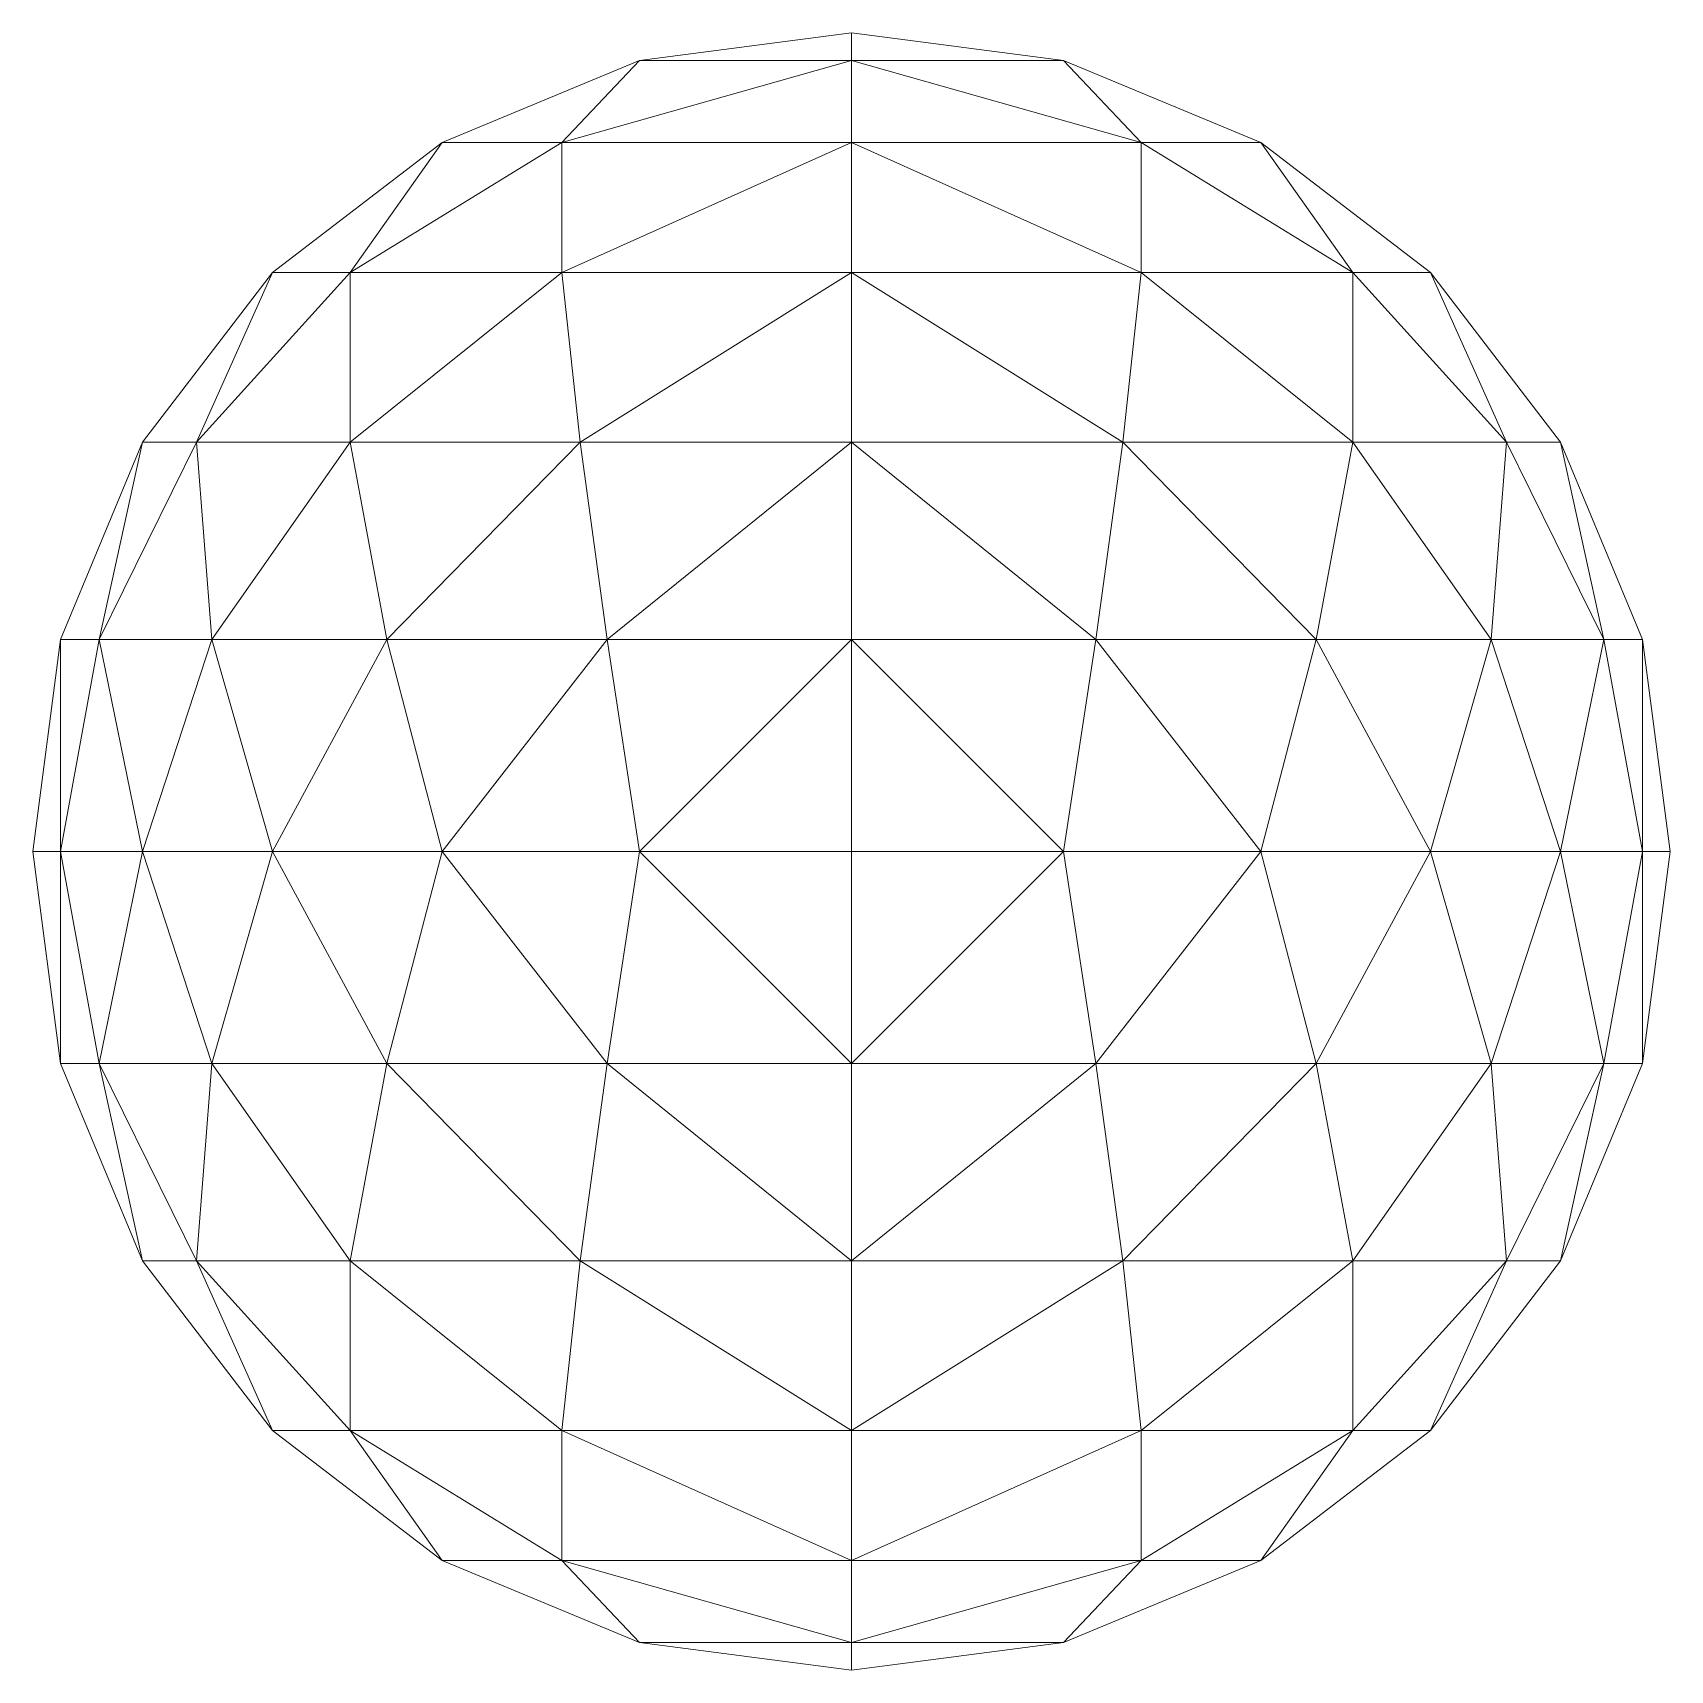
# Model space of a CAD drawing. Header units: millimetres. Extents: x 25.2 to 37.8, y 6.5 to 19.
import ezdxf

# ---------------------------------------------------------------- set-up
doc = ezdxf.new("R2010")
doc.units = ezdxf.units.MM
doc.header["$LTSCALE"] = 50
doc.layers.add('None', color=7, linetype='Continuous', lineweight=5)

msp = doc.modelspace()

# ---------------------------------------------------------------- linework, layer by layer
at = {"layer": 'None', "color": 7, "linetype": 'Continuous', "lineweight": 5, "transparency": 33554687}
for points in [[(31.5, 18.787, -5.618), (29.882, 18.787, -4), (31.5, 19, -4)], [(29.882, 18.787, -4), (31.5, 18.787, -2.382), (31.5, 19, -4)], [(33.118, 18.787, -4), (31.5, 18.787, -5.618), (31.5, 19, -4)], [(31.5, 18.787, -2.382), (33.118, 18.787, -4), (31.5, 19, -4)], [(29.29, 18.163, -6.21), (28.375, 18.163, -4), (29.882, 18.787, -4)], [(28.375, 18.163, -4), (29.29, 18.163, -1.79), (29.882, 18.787, -4)], [(31.5, 18.163, -7.125), (29.29, 18.163, -6.21), (31.5, 18.787, -5.618)], [(31.5, 18.787, -5.618), (29.29, 18.163, -6.21), (29.882, 18.787, -4)], [(29.882, 18.787, -4), (29.29, 18.163, -1.79), (31.5, 18.787, -2.382)], [(29.29, 18.163, -1.79), (31.5, 18.163, -0.875), (31.5, 18.787, -2.382)], [(33.71, 18.163, -6.21), (31.5, 18.163, -7.125), (31.5, 18.787, -5.618)], [(33.118, 18.787, -4), (33.71, 18.163, -6.21), (31.5, 18.787, -5.618)], [(31.5, 18.787, -2.382), (33.71, 18.163, -1.79), (33.118, 18.787, -4)], [(31.5, 18.163, -0.875), (33.71, 18.163, -1.79), (31.5, 18.787, -2.382)], [(34.625, 18.163, -4), (33.71, 18.163, -6.21), (33.118, 18.787, -4)], [(33.71, 18.163, -1.79), (34.625, 18.163, -4), (33.118, 18.787, -4)], [(27.673, 17.169, -6.21), (27.081, 17.169, -4), (28.375, 18.163, -4)], [(27.081, 17.169, -4), (27.673, 17.169, -1.79), (28.375, 18.163, -4)], [(29.29, 17.169, -7.827), (27.673, 17.169, -6.21), (29.29, 18.163, -6.21)], [(29.29, 18.163, -6.21), (27.673, 17.169, -6.21), (28.375, 18.163, -4)], [(28.375, 18.163, -4), (27.673, 17.169, -1.79), (29.29, 18.163, -1.79)], [(27.673, 17.169, -1.79), (29.29, 17.169, -0.173), (29.29, 18.163, -1.79)], [(31.5, 17.169, -8.419), (29.29, 17.169, -7.827), (31.5, 18.163, -7.125)], [(31.5, 18.163, -7.125), (29.29, 17.169, -7.827), (29.29, 18.163, -6.21)], [(29.29, 18.163, -1.79), (29.29, 17.169, -0.173), (31.5, 18.163, -0.875)], [(29.29, 17.169, -0.173), (31.5, 17.169, 0.419), (31.5, 18.163, -0.875)], [(33.71, 17.169, -7.827), (31.5, 17.169, -8.419), (31.5, 18.163, -7.125)], [(33.71, 18.163, -6.21), (33.71, 17.169, -7.827), (31.5, 18.163, -7.125)], [(31.5, 18.163, -0.875), (33.71, 17.169, -0.173), (33.71, 18.163, -1.79)], [(31.5, 17.169, 0.419), (33.71, 17.169, -0.173), (31.5, 18.163, -0.875)], [(35.327, 17.169, -6.21), (33.71, 17.169, -7.827), (33.71, 18.163, -6.21)], [(34.625, 18.163, -4), (35.327, 17.169, -6.21), (33.71, 18.163, -6.21)], [(33.71, 18.163, -1.79), (35.327, 17.169, -1.79), (34.625, 18.163, -4)], [(33.71, 17.169, -0.173), (35.327, 17.169, -1.79), (33.71, 18.163, -1.79)], [(35.919, 17.169, -4), (35.327, 17.169, -6.21), (34.625, 18.163, -4)], [(35.327, 17.169, -1.79), (35.919, 17.169, -4), (34.625, 18.163, -4)], [(26.499, 15.875, -6.071), (26.087, 15.875, -4), (27.081, 17.169, -4)], [(26.087, 15.875, -4), (26.499, 15.875, -1.929), (27.081, 17.169, -4)], [(27.673, 15.875, -7.827), (26.499, 15.875, -6.071), (27.673, 17.169, -6.21)], [(27.673, 17.169, -6.21), (26.499, 15.875, -6.071), (27.081, 17.169, -4)], [(27.081, 17.169, -4), (26.499, 15.875, -1.929), (27.673, 17.169, -1.79)], [(26.499, 15.875, -1.929), (27.673, 15.875, -0.173), (27.673, 17.169, -1.79)], [(29.429, 15.875, -9.001), (27.673, 15.875, -7.827), (29.29, 17.169, -7.827)], [(29.29, 17.169, -7.827), (27.673, 15.875, -7.827), (27.673, 17.169, -6.21)], [(27.673, 17.169, -1.79), (27.673, 15.875, -0.173), (29.29, 17.169, -0.173)], [(27.673, 15.875, -0.173), (29.429, 15.875, 1.001), (29.29, 17.169, -0.173)], [(31.5, 17.169, -8.419), (29.429, 15.875, -9.001), (29.29, 17.169, -7.827)], [(29.29, 17.169, -0.173), (29.429, 15.875, 1.001), (31.5, 17.169, 0.419)], [(31.5, 15.875, -9.413), (29.429, 15.875, -9.001), (31.5, 17.169, -8.419)], [(29.429, 15.875, 1.001), (31.5, 15.875, 1.413), (31.5, 17.169, 0.419)], [(33.571, 15.875, -9.001), (31.5, 15.875, -9.413), (31.5, 17.169, -8.419)], [(33.71, 17.169, -7.827), (33.571, 15.875, -9.001), (31.5, 17.169, -8.419)], [(31.5, 17.169, 0.419), (33.571, 15.875, 1.001), (33.71, 17.169, -0.173)], [(31.5, 15.875, 1.413), (33.571, 15.875, 1.001), (31.5, 17.169, 0.419)], [(35.327, 15.875, -7.827), (33.571, 15.875, -9.001), (33.71, 17.169, -7.827)], [(33.571, 15.875, 1.001), (35.327, 15.875, -0.173), (33.71, 17.169, -0.173)], [(35.327, 17.169, -6.21), (35.327, 15.875, -7.827), (33.71, 17.169, -7.827)], [(33.71, 17.169, -0.173), (35.327, 15.875, -0.173), (35.327, 17.169, -1.79)], [(36.501, 15.875, -6.071), (35.327, 15.875, -7.827), (35.327, 17.169, -6.21)], [(35.919, 17.169, -4), (36.501, 15.875, -6.071), (35.327, 17.169, -6.21)], [(35.327, 17.169, -1.79), (36.501, 15.875, -1.929), (35.919, 17.169, -4)], [(35.327, 15.875, -0.173), (36.501, 15.875, -1.929), (35.327, 17.169, -1.79)], [(36.913, 15.875, -4), (36.501, 15.875, -6.071), (35.919, 17.169, -4)], [(36.501, 15.875, -1.929), (36.913, 15.875, -4), (35.919, 17.169, -4)], [(25.758, 14.368, -5.866), (25.463, 14.368, -4), (26.087, 15.875, -4)], [(25.463, 14.368, -4), (25.758, 14.368, -2.134), (26.087, 15.875, -4)], [(26.616, 14.368, -7.548), (25.758, 14.368, -5.866), (26.499, 15.875, -6.071)], [(26.499, 15.875, -6.071), (25.758, 14.368, -5.866), (26.087, 15.875, -4)], [(26.087, 15.875, -4), (25.758, 14.368, -2.134), (26.499, 15.875, -1.929)], [(25.758, 14.368, -2.134), (26.616, 14.368, -0.452), (26.499, 15.875, -1.929)], [(27.673, 15.875, -7.827), (26.616, 14.368, -7.548), (26.499, 15.875, -6.071)], [(26.499, 15.875, -1.929), (26.616, 14.368, -0.452), (27.673, 15.875, -0.173)], [(27.952, 14.368, -8.884), (26.616, 14.368, -7.548), (27.673, 15.875, -7.827)], [(26.616, 14.368, -0.452), (27.952, 14.368, 0.884), (27.673, 15.875, -0.173)], [(29.429, 15.875, -9.001), (27.952, 14.368, -8.884), (27.673, 15.875, -7.827)], [(27.673, 15.875, -0.173), (27.952, 14.368, 0.884), (29.429, 15.875, 1.001)], [(29.634, 14.368, -9.742), (27.952, 14.368, -8.884), (29.429, 15.875, -9.001)], [(27.952, 14.368, 0.884), (29.634, 14.368, 1.742), (29.429, 15.875, 1.001)], [(31.5, 15.875, -9.413), (29.634, 14.368, -9.742), (29.429, 15.875, -9.001)], [(29.429, 15.875, 1.001), (29.634, 14.368, 1.742), (31.5, 15.875, 1.413)], [(31.5, 14.368, -10.037), (29.634, 14.368, -9.742), (31.5, 15.875, -9.413)], [(29.634, 14.368, 1.742), (31.5, 14.368, 2.037), (31.5, 15.875, 1.413)], [(33.366, 14.368, -9.742), (31.5, 14.368, -10.037), (31.5, 15.875, -9.413)], [(33.571, 15.875, -9.001), (33.366, 14.368, -9.742), (31.5, 15.875, -9.413)], [(31.5, 15.875, 1.413), (33.366, 14.368, 1.742), (33.571, 15.875, 1.001)], [(31.5, 14.368, 2.037), (33.366, 14.368, 1.742), (31.5, 15.875, 1.413)], [(35.048, 14.368, -8.884), (33.366, 14.368, -9.742), (33.571, 15.875, -9.001)], [(33.366, 14.368, 1.742), (35.048, 14.368, 0.884), (33.571, 15.875, 1.001)], [(35.327, 15.875, -7.827), (35.048, 14.368, -8.884), (33.571, 15.875, -9.001)], [(33.571, 15.875, 1.001), (35.048, 14.368, 0.884), (35.327, 15.875, -0.173)], [(36.384, 14.368, -7.548), (35.048, 14.368, -8.884), (35.327, 15.875, -7.827)], [(35.048, 14.368, 0.884), (36.384, 14.368, -0.452), (35.327, 15.875, -0.173)], [(36.501, 15.875, -6.071), (36.384, 14.368, -7.548), (35.327, 15.875, -7.827)], [(35.327, 15.875, -0.173), (36.384, 14.368, -0.452), (36.501, 15.875, -1.929)], [(37.242, 14.368, -5.866), (36.384, 14.368, -7.548), (36.501, 15.875, -6.071)], [(36.384, 14.368, -0.452), (37.242, 14.368, -2.134), (36.501, 15.875, -1.929)], [(36.913, 15.875, -4), (37.242, 14.368, -5.866), (36.501, 15.875, -6.071)], [(36.501, 15.875, -1.929), (37.242, 14.368, -2.134), (36.913, 15.875, -4)], [(37.537, 14.368, -4), (37.242, 14.368, -5.866), (36.913, 15.875, -4)], [(37.242, 14.368, -2.134), (37.537, 14.368, -4), (36.913, 15.875, -4)], [(25.463, 12.75, -5.618), (25.25, 12.75, -4), (25.463, 14.368, -4)], [(25.25, 12.75, -4), (25.463, 12.75, -2.382), (25.463, 14.368, -4)], [(26.087, 12.75, -7.125), (25.463, 12.75, -5.618), (25.758, 14.368, -5.866)], [(25.758, 14.368, -5.866), (25.463, 12.75, -5.618), (25.463, 14.368, -4)], [(25.463, 14.368, -4), (25.463, 12.75, -2.382), (25.758, 14.368, -2.134)], [(25.463, 12.75, -2.382), (26.087, 12.75, -0.875), (25.758, 14.368, -2.134)], [(26.616, 14.368, -7.548), (26.087, 12.75, -7.125), (25.758, 14.368, -5.866)], [(25.758, 14.368, -2.134), (26.087, 12.75, -0.875), (26.616, 14.368, -0.452)], [(27.081, 12.75, -8.419), (26.087, 12.75, -7.125), (26.616, 14.368, -7.548)], [(26.087, 12.75, -0.875), (27.081, 12.75, 0.419), (26.616, 14.368, -0.452)], [(27.952, 14.368, -8.884), (27.081, 12.75, -8.419), (26.616, 14.368, -7.548)], [(26.616, 14.368, -0.452), (27.081, 12.75, 0.419), (27.952, 14.368, 0.884)], [(28.375, 12.75, -9.413), (27.081, 12.75, -8.419), (27.952, 14.368, -8.884)], [(27.081, 12.75, 0.419), (28.375, 12.75, 1.413), (27.952, 14.368, 0.884)], [(29.634, 14.368, -9.742), (28.375, 12.75, -9.413), (27.952, 14.368, -8.884)], [(27.952, 14.368, 0.884), (28.375, 12.75, 1.413), (29.634, 14.368, 1.742)], [(29.882, 12.75, -10.037), (28.375, 12.75, -9.413), (29.634, 14.368, -9.742)], [(28.375, 12.75, 1.413), (29.882, 12.75, 2.037), (29.634, 14.368, 1.742)], [(31.5, 14.368, -10.037), (29.882, 12.75, -10.037), (29.634, 14.368, -9.742)], [(29.634, 14.368, 1.742), (29.882, 12.75, 2.037), (31.5, 14.368, 2.037)], [(31.5, 12.75, -10.25), (29.882, 12.75, -10.037), (31.5, 14.368, -10.037)], [(29.882, 12.75, 2.037), (31.5, 12.75, 2.25), (31.5, 14.368, 2.037)], [(33.118, 12.75, -10.037), (31.5, 12.75, -10.25), (31.5, 14.368, -10.037)], [(33.366, 14.368, -9.742), (33.118, 12.75, -10.037), (31.5, 14.368, -10.037)], [(31.5, 14.368, 2.037), (33.118, 12.75, 2.037), (33.366, 14.368, 1.742)], [(31.5, 12.75, 2.25), (33.118, 12.75, 2.037), (31.5, 14.368, 2.037)], [(34.625, 12.75, -9.413), (33.118, 12.75, -10.037), (33.366, 14.368, -9.742)], [(33.118, 12.75, 2.037), (34.625, 12.75, 1.413), (33.366, 14.368, 1.742)], [(35.048, 14.368, -8.884), (34.625, 12.75, -9.413), (33.366, 14.368, -9.742)], [(33.366, 14.368, 1.742), (34.625, 12.75, 1.413), (35.048, 14.368, 0.884)], [(35.919, 12.75, -8.419), (34.625, 12.75, -9.413), (35.048, 14.368, -8.884)], [(34.625, 12.75, 1.413), (35.919, 12.75, 0.419), (35.048, 14.368, 0.884)], [(36.384, 14.368, -7.548), (35.919, 12.75, -8.419), (35.048, 14.368, -8.884)], [(35.048, 14.368, 0.884), (35.919, 12.75, 0.419), (36.384, 14.368, -0.452)], [(36.913, 12.75, -7.125), (35.919, 12.75, -8.419), (36.384, 14.368, -7.548)], [(35.919, 12.75, 0.419), (36.913, 12.75, -0.875), (36.384, 14.368, -0.452)], [(37.242, 14.368, -5.866), (36.913, 12.75, -7.125), (36.384, 14.368, -7.548)], [(36.384, 14.368, -0.452), (36.913, 12.75, -0.875), (37.242, 14.368, -2.134)], [(37.537, 12.75, -5.618), (36.913, 12.75, -7.125), (37.242, 14.368, -5.866)], [(36.913, 12.75, -0.875), (37.537, 12.75, -2.382), (37.242, 14.368, -2.134)], [(37.537, 14.368, -4), (37.537, 12.75, -5.618), (37.242, 14.368, -5.866)], [(37.242, 14.368, -2.134), (37.537, 12.75, -2.382), (37.537, 14.368, -4)], [(37.75, 12.75, -4), (37.537, 12.75, -5.618), (37.537, 14.368, -4)], [(37.537, 12.75, -2.382), (37.75, 12.75, -4), (37.537, 14.368, -4)], [(25.463, 12.75, -5.618), (25.463, 11.132, -4), (25.25, 12.75, -4)], [(25.25, 12.75, -4), (25.463, 11.132, -4), (25.463, 12.75, -2.382)], [(26.087, 12.75, -7.125), (25.758, 11.132, -5.866), (25.463, 12.75, -5.618)], [(25.758, 11.132, -5.866), (25.463, 11.132, -4), (25.463, 12.75, -5.618)], [(25.463, 11.132, -4), (25.758, 11.132, -2.134), (25.463, 12.75, -2.382)], [(25.463, 12.75, -2.382), (25.758, 11.132, -2.134), (26.087, 12.75, -0.875)], [(26.616, 11.132, -7.548), (25.758, 11.132, -5.866), (26.087, 12.75, -7.125)], [(25.758, 11.132, -2.134), (26.616, 11.132, -0.452), (26.087, 12.75, -0.875)], [(27.081, 12.75, -8.419), (26.616, 11.132, -7.548), (26.087, 12.75, -7.125)], [(26.087, 12.75, -0.875), (26.616, 11.132, -0.452), (27.081, 12.75, 0.419)], [(27.952, 11.132, -8.884), (26.616, 11.132, -7.548), (27.081, 12.75, -8.419)], [(26.616, 11.132, -0.452), (27.952, 11.132, 0.884), (27.081, 12.75, 0.419)], [(28.375, 12.75, -9.413), (27.952, 11.132, -8.884), (27.081, 12.75, -8.419)], [(27.081, 12.75, 0.419), (27.952, 11.132, 0.884), (28.375, 12.75, 1.413)], [(29.634, 11.132, -9.742), (27.952, 11.132, -8.884), (28.375, 12.75, -9.413)], [(27.952, 11.132, 0.884), (29.634, 11.132, 1.742), (28.375, 12.75, 1.413)], [(29.882, 12.75, -10.037), (29.634, 11.132, -9.742), (28.375, 12.75, -9.413)], [(28.375, 12.75, 1.413), (29.634, 11.132, 1.742), (29.882, 12.75, 2.037)], [(31.5, 11.132, -10.037), (29.634, 11.132, -9.742), (29.882, 12.75, -10.037)], [(29.634, 11.132, 1.742), (31.5, 11.132, 2.037), (29.882, 12.75, 2.037)], [(31.5, 12.75, -10.25), (31.5, 11.132, -10.037), (29.882, 12.75, -10.037)], [(29.882, 12.75, 2.037), (31.5, 11.132, 2.037), (31.5, 12.75, 2.25)], [(33.118, 12.75, -10.037), (31.5, 11.132, -10.037), (31.5, 12.75, -10.25)], [(33.366, 11.132, -9.742), (31.5, 11.132, -10.037), (33.118, 12.75, -10.037)], [(31.5, 11.132, 2.037), (33.366, 11.132, 1.742), (33.118, 12.75, 2.037)], [(31.5, 12.75, 2.25), (31.5, 11.132, 2.037), (33.118, 12.75, 2.037)], [(34.625, 12.75, -9.413), (33.366, 11.132, -9.742), (33.118, 12.75, -10.037)], [(33.118, 12.75, 2.037), (33.366, 11.132, 1.742), (34.625, 12.75, 1.413)], [(35.048, 11.132, -8.884), (33.366, 11.132, -9.742), (34.625, 12.75, -9.413)], [(33.366, 11.132, 1.742), (35.048, 11.132, 0.884), (34.625, 12.75, 1.413)], [(35.919, 12.75, -8.419), (35.048, 11.132, -8.884), (34.625, 12.75, -9.413)], [(34.625, 12.75, 1.413), (35.048, 11.132, 0.884), (35.919, 12.75, 0.419)], [(36.384, 11.132, -7.548), (35.048, 11.132, -8.884), (35.919, 12.75, -8.419)], [(35.048, 11.132, 0.884), (36.384, 11.132, -0.452), (35.919, 12.75, 0.419)], [(36.913, 12.75, -7.125), (36.384, 11.132, -7.548), (35.919, 12.75, -8.419)], [(35.919, 12.75, 0.419), (36.384, 11.132, -0.452), (36.913, 12.75, -0.875)], [(37.242, 11.132, -5.866), (36.384, 11.132, -7.548), (36.913, 12.75, -7.125)], [(36.384, 11.132, -0.452), (37.242, 11.132, -2.134), (36.913, 12.75, -0.875)], [(37.537, 12.75, -5.618), (37.242, 11.132, -5.866), (36.913, 12.75, -7.125)], [(36.913, 12.75, -0.875), (37.242, 11.132, -2.134), (37.537, 12.75, -2.382)], [(37.537, 11.132, -4), (37.242, 11.132, -5.866), (37.537, 12.75, -5.618)], [(37.242, 11.132, -2.134), (37.537, 11.132, -4), (37.537, 12.75, -2.382)], [(37.75, 12.75, -4), (37.537, 11.132, -4), (37.537, 12.75, -5.618)], [(37.537, 12.75, -2.382), (37.537, 11.132, -4), (37.75, 12.75, -4)], [(25.758, 11.132, -5.866), (26.087, 9.625, -4), (25.463, 11.132, -4)], [(25.463, 11.132, -4), (26.087, 9.625, -4), (25.758, 11.132, -2.134)], [(26.616, 11.132, -7.548), (26.499, 9.625, -6.071), (25.758, 11.132, -5.866)], [(26.499, 9.625, -6.071), (26.087, 9.625, -4), (25.758, 11.132, -5.866)], [(26.087, 9.625, -4), (26.499, 9.625, -1.929), (25.758, 11.132, -2.134)], [(25.758, 11.132, -2.134), (26.499, 9.625, -1.929), (26.616, 11.132, -0.452)], [(27.673, 9.625, -7.827), (26.499, 9.625, -6.071), (26.616, 11.132, -7.548)], [(26.499, 9.625, -1.929), (27.673, 9.625, -0.173), (26.616, 11.132, -0.452)], [(27.952, 11.132, -8.884), (27.673, 9.625, -7.827), (26.616, 11.132, -7.548)], [(26.616, 11.132, -0.452), (27.673, 9.625, -0.173), (27.952, 11.132, 0.884)], [(29.429, 9.625, -9.001), (27.673, 9.625, -7.827), (27.952, 11.132, -8.884)], [(27.673, 9.625, -0.173), (29.429, 9.625, 1.001), (27.952, 11.132, 0.884)], [(29.634, 11.132, -9.742), (29.429, 9.625, -9.001), (27.952, 11.132, -8.884)], [(27.952, 11.132, 0.884), (29.429, 9.625, 1.001), (29.634, 11.132, 1.742)], [(31.5, 9.625, -9.413), (29.429, 9.625, -9.001), (29.634, 11.132, -9.742)], [(29.429, 9.625, 1.001), (31.5, 9.625, 1.413), (29.634, 11.132, 1.742)], [(31.5, 11.132, -10.037), (31.5, 9.625, -9.413), (29.634, 11.132, -9.742)], [(29.634, 11.132, 1.742), (31.5, 9.625, 1.413), (31.5, 11.132, 2.037)], [(33.366, 11.132, -9.742), (31.5, 9.625, -9.413), (31.5, 11.132, -10.037)], [(33.571, 9.625, -9.001), (31.5, 9.625, -9.413), (33.366, 11.132, -9.742)], [(31.5, 9.625, 1.413), (33.571, 9.625, 1.001), (33.366, 11.132, 1.742)], [(31.5, 11.132, 2.037), (31.5, 9.625, 1.413), (33.366, 11.132, 1.742)], [(35.048, 11.132, -8.884), (33.571, 9.625, -9.001), (33.366, 11.132, -9.742)], [(33.366, 11.132, 1.742), (33.571, 9.625, 1.001), (35.048, 11.132, 0.884)], [(35.327, 9.625, -7.827), (33.571, 9.625, -9.001), (35.048, 11.132, -8.884)], [(33.571, 9.625, 1.001), (35.327, 9.625, -0.173), (35.048, 11.132, 0.884)], [(36.384, 11.132, -7.548), (35.327, 9.625, -7.827), (35.048, 11.132, -8.884)], [(35.048, 11.132, 0.884), (35.327, 9.625, -0.173), (36.384, 11.132, -0.452)], [(36.501, 9.625, -6.071), (35.327, 9.625, -7.827), (36.384, 11.132, -7.548)], [(35.327, 9.625, -0.173), (36.501, 9.625, -1.929), (36.384, 11.132, -0.452)], [(37.242, 11.132, -5.866), (36.501, 9.625, -6.071), (36.384, 11.132, -7.548)], [(36.384, 11.132, -0.452), (36.501, 9.625, -1.929), (37.242, 11.132, -2.134)], [(36.913, 9.625, -4), (36.501, 9.625, -6.071), (37.242, 11.132, -5.866)], [(36.501, 9.625, -1.929), (36.913, 9.625, -4), (37.242, 11.132, -2.134)], [(37.537, 11.132, -4), (36.913, 9.625, -4), (37.242, 11.132, -5.866)], [(37.242, 11.132, -2.134), (36.913, 9.625, -4), (37.537, 11.132, -4)], [(26.499, 9.625, -6.071), (27.081, 8.331, -4), (26.087, 9.625, -4)], [(26.087, 9.625, -4), (27.081, 8.331, -4), (26.499, 9.625, -1.929)], [(27.673, 9.625, -7.827), (27.673, 8.331, -6.21), (26.499, 9.625, -6.071)], [(27.673, 8.331, -6.21), (27.081, 8.331, -4), (26.499, 9.625, -6.071)], [(27.081, 8.331, -4), (27.673, 8.331, -1.79), (26.499, 9.625, -1.929)], [(26.499, 9.625, -1.929), (27.673, 8.331, -1.79), (27.673, 9.625, -0.173)], [(29.429, 9.625, -9.001), (29.29, 8.331, -7.827), (27.673, 9.625, -7.827)], [(29.29, 8.331, -7.827), (27.673, 8.331, -6.21), (27.673, 9.625, -7.827)], [(27.673, 8.331, -1.79), (29.29, 8.331, -0.173), (27.673, 9.625, -0.173)], [(27.673, 9.625, -0.173), (29.29, 8.331, -0.173), (29.429, 9.625, 1.001)], [(31.5, 8.331, -8.419), (29.29, 8.331, -7.827), (29.429, 9.625, -9.001)], [(29.29, 8.331, -0.173), (31.5, 8.331, 0.419), (29.429, 9.625, 1.001)], [(31.5, 9.625, -9.413), (31.5, 8.331, -8.419), (29.429, 9.625, -9.001)], [(29.429, 9.625, 1.001), (31.5, 8.331, 0.419), (31.5, 9.625, 1.413)], [(33.571, 9.625, -9.001), (31.5, 8.331, -8.419), (31.5, 9.625, -9.413)], [(33.71, 8.331, -7.827), (31.5, 8.331, -8.419), (33.571, 9.625, -9.001)], [(31.5, 8.331, 0.419), (33.71, 8.331, -0.173), (33.571, 9.625, 1.001)], [(31.5, 9.625, 1.413), (31.5, 8.331, 0.419), (33.571, 9.625, 1.001)], [(35.327, 9.625, -7.827), (33.71, 8.331, -7.827), (33.571, 9.625, -9.001)], [(33.571, 9.625, 1.001), (33.71, 8.331, -0.173), (35.327, 9.625, -0.173)], [(35.327, 8.331, -6.21), (33.71, 8.331, -7.827), (35.327, 9.625, -7.827)], [(33.71, 8.331, -0.173), (35.327, 8.331, -1.79), (35.327, 9.625, -0.173)], [(36.501, 9.625, -6.071), (35.327, 8.331, -6.21), (35.327, 9.625, -7.827)], [(35.919, 8.331, -4), (35.327, 8.331, -6.21), (36.501, 9.625, -6.071)], [(35.327, 8.331, -1.79), (35.919, 8.331, -4), (36.501, 9.625, -1.929)], [(35.327, 9.625, -0.173), (35.327, 8.331, -1.79), (36.501, 9.625, -1.929)], [(36.913, 9.625, -4), (35.919, 8.331, -4), (36.501, 9.625, -6.071)], [(36.501, 9.625, -1.929), (35.919, 8.331, -4), (36.913, 9.625, -4)], [(27.673, 8.331, -6.21), (28.375, 7.337, -4), (27.081, 8.331, -4)], [(27.081, 8.331, -4), (28.375, 7.337, -4), (27.673, 8.331, -1.79)], [(29.29, 8.331, -7.827), (29.29, 7.337, -6.21), (27.673, 8.331, -6.21)], [(29.29, 7.337, -6.21), (28.375, 7.337, -4), (27.673, 8.331, -6.21)], [(28.375, 7.337, -4), (29.29, 7.337, -1.79), (27.673, 8.331, -1.79)], [(27.673, 8.331, -1.79), (29.29, 7.337, -1.79), (29.29, 8.331, -0.173)], [(31.5, 8.331, -8.419), (31.5, 7.337, -7.125), (29.29, 8.331, -7.827)], [(31.5, 7.337, -7.125), (29.29, 7.337, -6.21), (29.29, 8.331, -7.827)], [(29.29, 7.337, -1.79), (31.5, 7.337, -0.875), (29.29, 8.331, -0.173)], [(29.29, 8.331, -0.173), (31.5, 7.337, -0.875), (31.5, 8.331, 0.419)], [(33.71, 8.331, -7.827), (31.5, 7.337, -7.125), (31.5, 8.331, -8.419)], [(33.71, 7.337, -6.21), (31.5, 7.337, -7.125), (33.71, 8.331, -7.827)], [(31.5, 7.337, -0.875), (33.71, 7.337, -1.79), (33.71, 8.331, -0.173)], [(31.5, 8.331, 0.419), (31.5, 7.337, -0.875), (33.71, 8.331, -0.173)], [(35.327, 8.331, -6.21), (33.71, 7.337, -6.21), (33.71, 8.331, -7.827)], [(34.625, 7.337, -4), (33.71, 7.337, -6.21), (35.327, 8.331, -6.21)], [(33.71, 7.337, -1.79), (34.625, 7.337, -4), (35.327, 8.331, -1.79)], [(33.71, 8.331, -0.173), (33.71, 7.337, -1.79), (35.327, 8.331, -1.79)], [(35.919, 8.331, -4), (34.625, 7.337, -4), (35.327, 8.331, -6.21)], [(35.327, 8.331, -1.79), (34.625, 7.337, -4), (35.919, 8.331, -4)], [(29.29, 7.337, -6.21), (29.882, 6.713, -4), (28.375, 7.337, -4)], [(28.375, 7.337, -4), (29.882, 6.713, -4), (29.29, 7.337, -1.79)], [(31.5, 7.337, -7.125), (31.5, 6.713, -5.618), (29.29, 7.337, -6.21)], [(31.5, 6.713, -5.618), (29.882, 6.713, -4), (29.29, 7.337, -6.21)], [(29.882, 6.713, -4), (31.5, 6.713, -2.382), (29.29, 7.337, -1.79)], [(29.29, 7.337, -1.79), (31.5, 6.713, -2.382), (31.5, 7.337, -0.875)], [(33.71, 7.337, -6.21), (31.5, 6.713, -5.618), (31.5, 7.337, -7.125)], [(33.118, 6.713, -4), (31.5, 6.713, -5.618), (33.71, 7.337, -6.21)], [(31.5, 6.713, -2.382), (33.118, 6.713, -4), (33.71, 7.337, -1.79)], [(31.5, 7.337, -0.875), (31.5, 6.713, -2.382), (33.71, 7.337, -1.79)], [(34.625, 7.337, -4), (33.118, 6.713, -4), (33.71, 7.337, -6.21)], [(33.71, 7.337, -1.79), (33.118, 6.713, -4), (34.625, 7.337, -4)], [(31.5, 6.713, -5.618), (31.5, 6.5, -4), (29.882, 6.713, -4)], [(29.882, 6.713, -4), (31.5, 6.5, -4), (31.5, 6.713, -2.382)], [(33.118, 6.713, -4), (31.5, 6.5, -4), (31.5, 6.713, -5.618)], [(31.5, 6.713, -2.382), (31.5, 6.5, -4), (33.118, 6.713, -4)]]:
    msp.add_3dface(points, dxfattribs=at)

doc.saveas('drawing.dxf')
